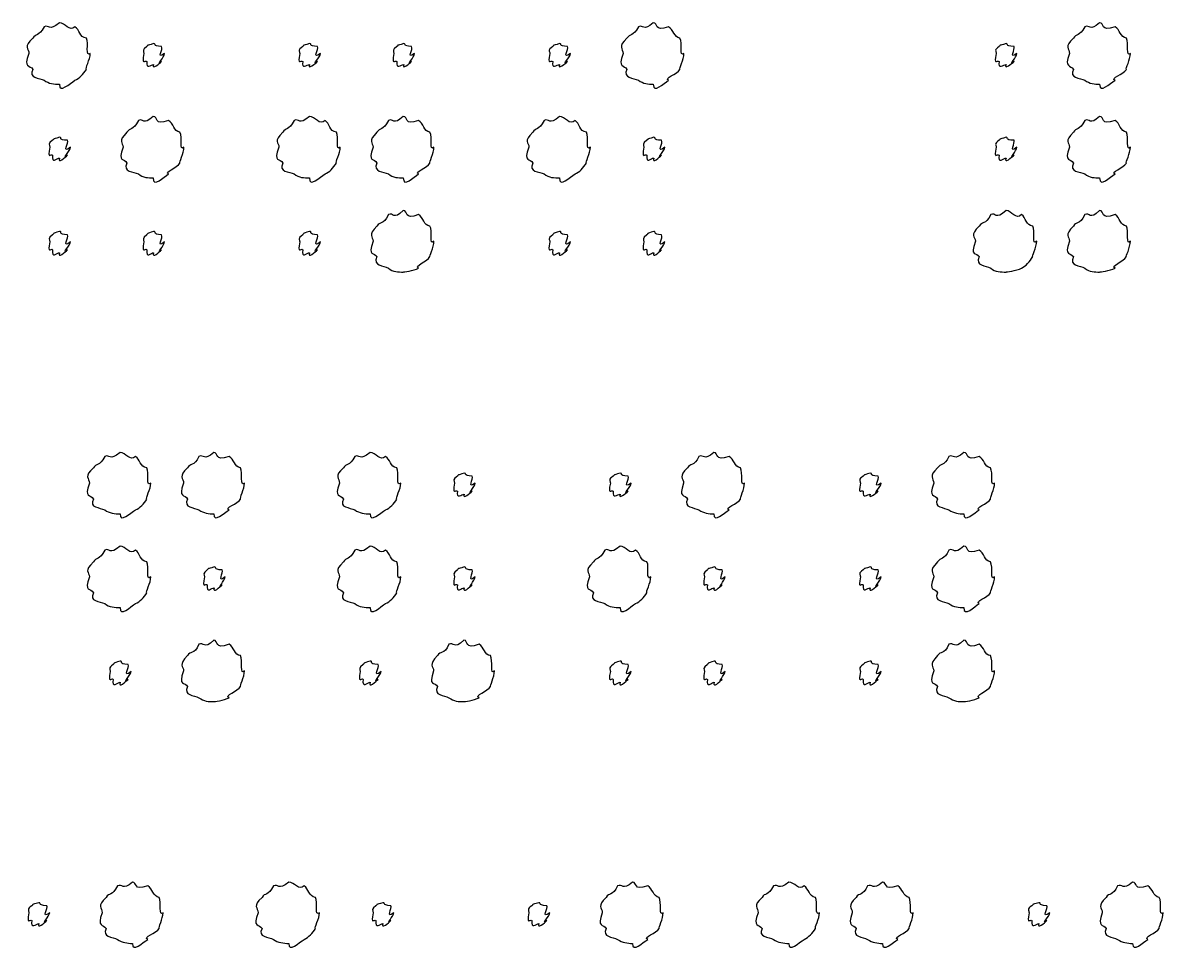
# Model space of a CAD drawing. Header units: millimetres. Extents: x -178 to -32, y 41 to 266.
# Drawn here: x -166.97 to -154.28, y 198.5 to 208.85 of the extents above; entities that cross this region are included whole.
import ezdxf

# ---------------------------------------------------------------- set-up
doc = ezdxf.new("R2010")
doc.units = ezdxf.units.MM
doc.layers.get('0').update_dxf_attribs({"linetype": 'CONTINUOUS'})

msp = doc.modelspace()

# ---------------------------------------------------------------- linework, layer by layer
at = {"color": 0}
for p, q in [((-166.562, 208.849), (-166.562, 208.849)), ((-159.955, 208.849), (-159.955, 208.849)), ((-154.988, 208.849), (-154.988, 208.849)), ((-165.515, 208.617), (-165.515, 208.617)), ((-163.78, 208.617), (-163.78, 208.617)), ((-162.732, 208.617), (-162.732, 208.617)), ((-160.997, 208.617), (-160.997, 208.617)), ((-156.029, 208.617), (-156.029, 208.617)), ((-165.52, 207.807), (-165.52, 207.807)), ((-163.78, 207.807), (-163.78, 207.807)), ((-162.737, 207.807), (-162.737, 207.807)), ((-160.997, 207.807), (-160.997, 207.807)), ((-154.988, 207.807), (-154.988, 207.807)), ((-166.562, 207.575), (-166.562, 207.575)), ((-159.95, 207.575), (-159.95, 207.575)), ((-156.029, 207.575), (-156.029, 207.575)), ((-162.737, 206.76), (-162.737, 206.76)), ((-156.029, 206.76), (-156.029, 206.76)), ((-154.988, 206.76), (-154.988, 206.76)), ((-166.562, 206.528), (-166.562, 206.528)), ((-165.515, 206.528), (-165.515, 206.528)), ((-163.78, 206.528), (-163.78, 206.528)), ((-160.997, 206.528), (-160.997, 206.528)), ((-159.95, 206.528), (-159.95, 206.528)), ((-165.888, 204.068), (-165.888, 204.068)), ((-164.846, 204.068), (-164.846, 204.068)), ((-163.105, 204.068), (-163.105, 204.068)), ((-159.282, 204.068), (-159.282, 204.068)), ((-156.499, 204.068), (-156.499, 204.068)), ((-162.058, 203.837), (-162.058, 203.837)), ((-160.323, 203.837), (-160.323, 203.837)), ((-157.541, 203.837), (-157.541, 203.837)), ((-165.888, 203.026), (-165.888, 203.026)), ((-163.105, 203.026), (-163.105, 203.026)), ((-160.323, 203.026), (-160.323, 203.026)), ((-156.499, 203.026), (-156.499, 203.026)), ((-164.84, 202.795), (-164.84, 202.795)), ((-162.058, 202.795), (-162.058, 202.795)), ((-159.276, 202.795), (-159.276, 202.795)), ((-157.541, 202.795), (-157.541, 202.795)), ((-164.846, 201.979), (-164.846, 201.979)), ((-162.064, 201.979), (-162.064, 201.979)), ((-156.499, 201.979), (-156.499, 201.979)), ((-165.888, 201.748), (-165.888, 201.748)), ((-163.105, 201.748), (-163.105, 201.748)), ((-160.323, 201.748), (-160.323, 201.748)), ((-159.276, 201.748), (-159.276, 201.748)), ((-157.541, 201.748), (-157.541, 201.748)), ((-165.751, 199.289), (-165.751, 199.289)), ((-164.011, 199.289), (-164.011, 199.289)), ((-160.187, 199.289), (-160.187, 199.289)), ((-158.446, 199.289), (-158.446, 199.289)), ((-157.405, 199.289), (-157.405, 199.289)), ((-154.622, 199.289), (-154.622, 199.289)), ((-166.793, 199.058), (-166.793, 199.058)), ((-162.964, 199.058), (-162.964, 199.058)), ((-161.229, 199.058), (-161.229, 199.058)), ((-155.664, 199.058), (-155.664, 199.058))]:
    msp.add_line(p, q, dxfattribs=at)
for points in [[(-166.733, 208.805), (-166.794, 208.689), (-166.829, 208.733), (-166.859, 208.678)], [(-166.562, 208.849), (-166.684, 208.747), (-166.677, 208.834), (-166.733, 208.805)], [(-166.391, 208.805), (-166.449, 208.747), (-166.502, 208.849), (-166.562, 208.849)], [(-166.264, 208.678), (-166.342, 208.689), (-166.338, 208.774), (-166.391, 208.805)], [(-160.121, 208.805), (-160.179, 208.689), (-160.217, 208.733), (-160.248, 208.678)], [(-159.955, 208.849), (-160.068, 208.747), (-160.066, 208.834), (-160.121, 208.805)], [(-159.784, 208.805), (-159.955, 208.747), (-159.896, 208.849), (-159.955, 208.849)], [(-159.658, 208.678), (-159.726, 208.689), (-159.729, 208.774), (-159.784, 208.805)], [(-155.153, 208.805), (-155.211, 208.689), (-155.249, 208.733), (-155.28, 208.678)], [(-154.988, 208.849), (-155.101, 208.747), (-155.098, 208.834), (-155.153, 208.805)], [(-154.817, 208.805), (-154.988, 208.747), (-154.928, 208.849), (-154.988, 208.849)], [(-154.69, 208.678), (-154.759, 208.689), (-154.761, 208.774), (-154.817, 208.805)], [(-166.859, 208.678), (-166.971, 208.578), (-166.903, 208.565), (-166.903, 208.507)], [(-166.22, 208.507), (-166.28, 208.46), (-166.234, 208.623), (-166.264, 208.678)], [(-160.248, 208.678), (-160.355, 208.578), (-160.292, 208.565), (-160.292, 208.507)], [(-159.614, 208.507), (-159.669, 208.46), (-159.627, 208.623), (-159.658, 208.678)], [(-155.28, 208.678), (-155.387, 208.578), (-155.324, 208.565), (-155.324, 208.507)], [(-154.646, 208.507), (-154.701, 208.46), (-154.66, 208.623), (-154.69, 208.678)], [(-166.903, 208.507), (-166.971, 208.339), (-166.888, 208.385), (-166.859, 208.33)], [(-166.264, 208.33), (-166.28, 208.339), (-166.22, 208.443), (-166.22, 208.507)], [(-165.591, 208.584), (-165.648, 208.548), (-165.625, 208.536), (-165.625, 208.507)], [(-165.625, 208.507), (-165.648, 208.365), (-165.614, 208.441), (-165.591, 208.419)], [(-165.515, 208.617), (-165.604, 208.592), (-165.57, 208.606), (-165.591, 208.584)], [(-165.426, 208.584), (-165.538, 208.592), (-165.477, 208.617), (-165.515, 208.617)], [(-165.393, 208.507), (-165.494, 208.431), (-165.404, 208.562), (-165.426, 208.584)], [(-165.426, 208.419), (-165.494, 208.365), (-165.393, 208.47), (-165.393, 208.507)], [(-163.856, 208.584), (-163.917, 208.548), (-163.89, 208.536), (-163.89, 208.507)], [(-163.89, 208.507), (-163.917, 208.365), (-163.879, 208.441), (-163.856, 208.419)], [(-163.78, 208.617), (-163.873, 208.592), (-163.835, 208.606), (-163.856, 208.584)], [(-163.691, 208.584), (-163.807, 208.592), (-163.742, 208.617), (-163.78, 208.617)], [(-163.658, 208.507), (-163.763, 208.431), (-163.669, 208.562), (-163.691, 208.584)], [(-163.691, 208.419), (-163.763, 208.365), (-163.658, 208.47), (-163.658, 208.507)], [(-162.809, 208.584), (-162.866, 208.548), (-162.842, 208.536), (-162.842, 208.507)], [(-162.842, 208.507), (-162.866, 208.365), (-162.831, 208.441), (-162.809, 208.419)], [(-162.732, 208.617), (-162.822, 208.592), (-162.787, 208.606), (-162.809, 208.584)], [(-162.644, 208.584), (-162.755, 208.592), (-162.695, 208.617), (-162.732, 208.617)], [(-162.611, 208.507), (-162.711, 208.431), (-162.622, 208.562), (-162.644, 208.584)], [(-162.644, 208.419), (-162.711, 208.365), (-162.611, 208.47), (-162.611, 208.507)], [(-161.074, 208.584), (-161.135, 208.548), (-161.107, 208.536), (-161.107, 208.507)], [(-161.107, 208.507), (-161.135, 208.365), (-161.096, 208.441), (-161.074, 208.419)], [(-160.997, 208.617), (-161.091, 208.592), (-161.052, 208.606), (-161.074, 208.584)], [(-160.909, 208.584), (-161.025, 208.592), (-160.96, 208.617), (-160.997, 208.617)], [(-160.876, 208.507), (-160.981, 208.431), (-160.887, 208.562), (-160.909, 208.584)], [(-160.909, 208.419), (-160.981, 208.365), (-160.876, 208.47), (-160.876, 208.507)], [(-160.292, 208.507), (-160.355, 208.339), (-160.276, 208.385), (-160.248, 208.33)], [(-159.658, 208.33), (-159.669, 208.339), (-159.614, 208.443), (-159.614, 208.507)], [(-156.107, 208.584), (-156.167, 208.548), (-156.139, 208.536), (-156.139, 208.507)], [(-156.139, 208.507), (-156.167, 208.365), (-156.129, 208.441), (-156.107, 208.419)], [(-156.029, 208.617), (-156.123, 208.592), (-156.084, 208.606), (-156.107, 208.584)], [(-155.941, 208.584), (-156.057, 208.592), (-155.992, 208.617), (-156.029, 208.617)], [(-155.908, 208.507), (-156.013, 208.431), (-155.919, 208.562), (-155.941, 208.584)], [(-155.941, 208.419), (-156.013, 208.365), (-155.908, 208.47), (-155.908, 208.507)], [(-155.324, 208.507), (-155.387, 208.339), (-155.309, 208.385), (-155.28, 208.33)], [(-154.69, 208.33), (-154.701, 208.339), (-154.646, 208.443), (-154.646, 208.507)], [(-165.591, 208.419), (-165.604, 208.321), (-165.543, 208.385), (-165.515, 208.385)], [(-165.515, 208.385), (-165.538, 208.321), (-165.448, 208.396), (-165.426, 208.419)], [(-163.856, 208.419), (-163.873, 208.321), (-163.808, 208.385), (-163.78, 208.385)], [(-163.78, 208.385), (-163.807, 208.321), (-163.713, 208.396), (-163.691, 208.419)], [(-162.809, 208.419), (-162.822, 208.321), (-162.761, 208.385), (-162.732, 208.385)], [(-162.732, 208.385), (-162.755, 208.321), (-162.666, 208.396), (-162.644, 208.419)], [(-161.074, 208.419), (-161.091, 208.321), (-161.026, 208.385), (-160.997, 208.385)], [(-160.997, 208.385), (-161.025, 208.321), (-160.931, 208.396), (-160.909, 208.419)], [(-156.107, 208.419), (-156.123, 208.321), (-156.058, 208.385), (-156.029, 208.385)], [(-156.029, 208.385), (-156.057, 208.321), (-155.963, 208.396), (-155.941, 208.419)], [(-166.859, 208.33), (-166.912, 208.233), (-166.788, 208.238), (-166.733, 208.209)], [(-166.391, 208.209), (-166.342, 208.233), (-166.297, 208.278), (-166.264, 208.33)], [(-160.248, 208.33), (-160.297, 208.233), (-160.176, 208.238), (-160.121, 208.209)], [(-159.784, 208.209), (-159.845, 208.233), (-159.687, 208.278), (-159.658, 208.33)], [(-155.28, 208.33), (-155.329, 208.233), (-155.208, 208.238), (-155.153, 208.209)], [(-154.817, 208.209), (-154.877, 208.233), (-154.719, 208.278), (-154.69, 208.33)], [(-166.733, 208.209), (-166.684, 208.173), (-166.619, 208.165), (-166.562, 208.165)], [(-166.562, 208.165), (-166.567, 208.056), (-166.446, 208.179), (-166.391, 208.209)], [(-160.121, 208.209), (-160.068, 208.173), (-160.01, 208.165), (-159.955, 208.165)], [(-159.955, 208.165), (-159.955, 208.056), (-159.84, 208.179), (-159.784, 208.209)], [(-155.153, 208.209), (-155.101, 208.173), (-155.043, 208.165), (-154.988, 208.165)], [(-154.988, 208.165), (-154.988, 208.056), (-154.872, 208.179), (-154.817, 208.209)], [(-165.685, 207.763), (-165.743, 207.641), (-165.782, 207.688), (-165.812, 207.631)], [(-165.52, 207.807), (-165.633, 207.699), (-165.63, 207.792), (-165.685, 207.763)], [(-165.349, 207.763), (-165.52, 207.699), (-165.461, 207.807), (-165.52, 207.807)], [(-165.222, 207.631), (-165.291, 207.641), (-165.294, 207.732), (-165.349, 207.763)], [(-163.95, 207.763), (-164.012, 207.641), (-164.047, 207.688), (-164.077, 207.631)], [(-163.78, 207.807), (-163.902, 207.699), (-163.895, 207.792), (-163.95, 207.763)], [(-163.608, 207.763), (-163.666, 207.699), (-163.72, 207.807), (-163.78, 207.807)], [(-163.482, 207.631), (-163.56, 207.641), (-163.556, 207.732), (-163.608, 207.763)], [(-162.903, 207.763), (-162.961, 207.641), (-163, 207.688), (-163.03, 207.631)], [(-162.737, 207.807), (-162.851, 207.699), (-162.848, 207.792), (-162.903, 207.763)], [(-162.567, 207.763), (-162.737, 207.699), (-162.678, 207.807), (-162.737, 207.807)], [(-162.44, 207.631), (-162.509, 207.641), (-162.512, 207.732), (-162.567, 207.763)], [(-161.168, 207.763), (-161.23, 207.641), (-161.265, 207.688), (-161.295, 207.631)], [(-160.997, 207.807), (-161.12, 207.699), (-161.113, 207.792), (-161.168, 207.763)], [(-160.826, 207.763), (-160.884, 207.699), (-160.938, 207.807), (-160.997, 207.807)], [(-160.699, 207.631), (-160.778, 207.641), (-160.774, 207.732), (-160.826, 207.763)], [(-155.153, 207.763), (-155.211, 207.641), (-155.249, 207.688), (-155.28, 207.631)], [(-154.988, 207.807), (-155.101, 207.699), (-155.098, 207.792), (-155.153, 207.763)], [(-154.817, 207.763), (-154.988, 207.699), (-154.928, 207.807), (-154.988, 207.807)], [(-154.69, 207.631), (-154.759, 207.641), (-154.761, 207.732), (-154.817, 207.763)], [(-165.812, 207.631), (-165.92, 207.527), (-165.856, 207.52), (-165.856, 207.465)], [(-165.178, 207.465), (-165.233, 207.41), (-165.192, 207.575), (-165.222, 207.631)], [(-164.077, 207.631), (-164.189, 207.527), (-164.121, 207.52), (-164.121, 207.465)], [(-163.438, 207.465), (-163.498, 207.41), (-163.451, 207.575), (-163.482, 207.631)], [(-163.03, 207.631), (-163.137, 207.527), (-163.074, 207.52), (-163.074, 207.465)], [(-162.396, 207.465), (-162.451, 207.41), (-162.41, 207.575), (-162.44, 207.631)], [(-161.295, 207.631), (-161.406, 207.527), (-161.339, 207.52), (-161.339, 207.465)], [(-160.655, 207.465), (-160.716, 207.41), (-160.669, 207.575), (-160.699, 207.631)], [(-155.28, 207.631), (-155.387, 207.527), (-155.324, 207.52), (-155.324, 207.465)], [(-154.646, 207.465), (-154.701, 207.41), (-154.66, 207.575), (-154.69, 207.631)], [(-166.639, 207.542), (-166.699, 207.501), (-166.672, 207.494), (-166.672, 207.465)], [(-166.562, 207.575), (-166.655, 207.545), (-166.617, 207.564), (-166.639, 207.542)], [(-166.473, 207.542), (-166.589, 207.545), (-166.525, 207.575), (-166.562, 207.575)], [(-166.441, 207.465), (-166.545, 207.384), (-166.451, 207.52), (-166.473, 207.542)], [(-160.027, 207.542), (-160.084, 207.501), (-160.06, 207.494), (-160.06, 207.465)], [(-159.95, 207.575), (-160.039, 207.545), (-160.005, 207.564), (-160.027, 207.542)], [(-159.862, 207.542), (-159.973, 207.545), (-159.913, 207.575), (-159.95, 207.575)], [(-159.828, 207.465), (-159.929, 207.384), (-159.84, 207.52), (-159.862, 207.542)], [(-156.107, 207.542), (-156.167, 207.501), (-156.139, 207.494), (-156.139, 207.465)], [(-156.029, 207.575), (-156.123, 207.545), (-156.084, 207.564), (-156.107, 207.542)], [(-155.941, 207.542), (-156.057, 207.545), (-155.992, 207.575), (-156.029, 207.575)], [(-155.908, 207.465), (-156.013, 207.384), (-155.919, 207.52), (-155.941, 207.542)], [(-166.672, 207.465), (-166.699, 207.318), (-166.661, 207.399), (-166.639, 207.377)], [(-166.639, 207.377), (-166.655, 207.274), (-166.59, 207.344), (-166.562, 207.344)], [(-166.562, 207.344), (-166.589, 207.274), (-166.496, 207.355), (-166.473, 207.377)], [(-166.473, 207.377), (-166.545, 207.318), (-166.441, 207.428), (-166.441, 207.465)], [(-165.856, 207.465), (-165.92, 207.292), (-165.841, 207.344), (-165.812, 207.289)], [(-165.222, 207.289), (-165.233, 207.292), (-165.178, 207.402), (-165.178, 207.465)], [(-164.121, 207.465), (-164.189, 207.292), (-164.106, 207.344), (-164.077, 207.289)], [(-163.482, 207.289), (-163.498, 207.292), (-163.438, 207.402), (-163.438, 207.465)], [(-163.074, 207.465), (-163.137, 207.292), (-163.059, 207.344), (-163.03, 207.289)], [(-162.44, 207.289), (-162.451, 207.292), (-162.396, 207.402), (-162.396, 207.465)], [(-161.339, 207.465), (-161.406, 207.292), (-161.324, 207.344), (-161.295, 207.289)], [(-160.699, 207.289), (-160.716, 207.292), (-160.655, 207.402), (-160.655, 207.465)], [(-160.06, 207.465), (-160.084, 207.318), (-160.049, 207.399), (-160.027, 207.377)], [(-160.027, 207.377), (-160.039, 207.274), (-159.979, 207.344), (-159.95, 207.344)], [(-159.95, 207.344), (-159.973, 207.274), (-159.884, 207.355), (-159.862, 207.377)], [(-159.862, 207.377), (-159.929, 207.318), (-159.828, 207.428), (-159.828, 207.465)], [(-156.139, 207.465), (-156.167, 207.318), (-156.129, 207.399), (-156.107, 207.377)], [(-156.107, 207.377), (-156.123, 207.274), (-156.058, 207.344), (-156.029, 207.344)], [(-156.029, 207.344), (-156.057, 207.274), (-155.963, 207.355), (-155.941, 207.377)], [(-155.941, 207.377), (-156.013, 207.318), (-155.908, 207.428), (-155.908, 207.465)], [(-155.324, 207.465), (-155.387, 207.292), (-155.309, 207.344), (-155.28, 207.289)], [(-154.69, 207.289), (-154.701, 207.292), (-154.646, 207.402), (-154.646, 207.465)], [(-165.812, 207.289), (-165.862, 207.185), (-165.74, 207.196), (-165.685, 207.167)], [(-165.349, 207.167), (-165.41, 207.185), (-165.251, 207.236), (-165.222, 207.289)], [(-164.077, 207.289), (-164.13, 207.185), (-164.005, 207.196), (-163.95, 207.167)], [(-163.608, 207.167), (-163.56, 207.185), (-163.515, 207.236), (-163.482, 207.289)], [(-163.03, 207.289), (-163.079, 207.185), (-162.958, 207.196), (-162.903, 207.167)], [(-162.567, 207.167), (-162.627, 207.185), (-162.469, 207.236), (-162.44, 207.289)], [(-161.295, 207.289), (-161.347, 207.185), (-161.223, 207.196), (-161.168, 207.167)], [(-160.826, 207.167), (-160.778, 207.185), (-160.733, 207.236), (-160.699, 207.289)], [(-155.28, 207.289), (-155.329, 207.185), (-155.208, 207.196), (-155.153, 207.167)], [(-154.817, 207.167), (-154.877, 207.185), (-154.719, 207.236), (-154.69, 207.289)], [(-165.685, 207.167), (-165.633, 207.126), (-165.575, 207.123), (-165.52, 207.123)], [(-165.52, 207.123), (-165.52, 207.009), (-165.404, 207.137), (-165.349, 207.167)], [(-163.95, 207.167), (-163.902, 207.126), (-163.837, 207.123), (-163.78, 207.123)], [(-163.78, 207.123), (-163.785, 207.009), (-163.663, 207.137), (-163.608, 207.167)], [(-162.903, 207.167), (-162.851, 207.126), (-162.793, 207.123), (-162.737, 207.123)], [(-162.737, 207.123), (-162.737, 207.009), (-162.622, 207.137), (-162.567, 207.167)], [(-161.168, 207.167), (-161.12, 207.126), (-161.055, 207.123), (-160.997, 207.123)], [(-160.997, 207.123), (-161.002, 207.009), (-160.881, 207.137), (-160.826, 207.167)], [(-155.153, 207.167), (-155.101, 207.126), (-155.043, 207.123), (-154.988, 207.123)], [(-154.988, 207.123), (-154.988, 207.009), (-154.872, 207.137), (-154.817, 207.167)], [(-162.737, 206.76), (-162.851, 206.649), (-162.848, 206.744), (-162.903, 206.715)], [(-162.567, 206.715), (-162.737, 206.649), (-162.678, 206.76), (-162.737, 206.76)], [(-156.029, 206.76), (-156.152, 206.649), (-156.145, 206.744), (-156.2, 206.715)], [(-155.858, 206.715), (-155.916, 206.649), (-155.97, 206.76), (-156.029, 206.76)], [(-154.988, 206.76), (-155.101, 206.649), (-155.098, 206.744), (-155.153, 206.715)], [(-154.817, 206.715), (-154.988, 206.649), (-154.928, 206.76), (-154.988, 206.76)], [(-162.903, 206.715), (-162.961, 206.59), (-163, 206.644), (-163.03, 206.588)], [(-162.44, 206.588), (-162.509, 206.59), (-162.512, 206.685), (-162.567, 206.715)], [(-156.2, 206.715), (-156.262, 206.59), (-156.297, 206.644), (-156.327, 206.588)], [(-155.732, 206.588), (-155.81, 206.59), (-155.806, 206.685), (-155.858, 206.715)], [(-155.153, 206.715), (-155.211, 206.59), (-155.249, 206.644), (-155.28, 206.588)], [(-154.69, 206.588), (-154.759, 206.59), (-154.761, 206.685), (-154.817, 206.715)], [(-166.639, 206.489), (-166.699, 206.447), (-166.672, 206.441), (-166.672, 206.412)], [(-166.562, 206.528), (-166.655, 206.495), (-166.617, 206.514), (-166.639, 206.489)], [(-166.473, 206.489), (-166.589, 206.495), (-166.525, 206.528), (-166.562, 206.528)], [(-166.441, 206.412), (-166.545, 206.329), (-166.451, 206.467), (-166.473, 206.489)], [(-165.591, 206.489), (-165.648, 206.447), (-165.625, 206.441), (-165.625, 206.412)], [(-165.515, 206.528), (-165.604, 206.495), (-165.57, 206.514), (-165.591, 206.489)], [(-165.426, 206.489), (-165.538, 206.495), (-165.477, 206.528), (-165.515, 206.528)], [(-165.393, 206.412), (-165.494, 206.329), (-165.404, 206.467), (-165.426, 206.489)], [(-163.856, 206.489), (-163.917, 206.447), (-163.89, 206.441), (-163.89, 206.412)], [(-163.78, 206.528), (-163.873, 206.495), (-163.835, 206.514), (-163.856, 206.489)], [(-163.691, 206.489), (-163.807, 206.495), (-163.742, 206.528), (-163.78, 206.528)], [(-163.658, 206.412), (-163.763, 206.329), (-163.669, 206.467), (-163.691, 206.489)], [(-163.03, 206.588), (-163.137, 206.48), (-163.074, 206.476), (-163.074, 206.418)], [(-162.396, 206.418), (-162.451, 206.363), (-162.41, 206.533), (-162.44, 206.588)], [(-161.074, 206.489), (-161.135, 206.447), (-161.107, 206.441), (-161.107, 206.412)], [(-160.997, 206.528), (-161.091, 206.495), (-161.052, 206.514), (-161.074, 206.489)], [(-160.909, 206.489), (-161.025, 206.495), (-160.96, 206.528), (-160.997, 206.528)], [(-160.876, 206.412), (-160.981, 206.329), (-160.887, 206.467), (-160.909, 206.489)], [(-160.027, 206.489), (-160.084, 206.447), (-160.06, 206.441), (-160.06, 206.412)], [(-159.95, 206.528), (-160.039, 206.495), (-160.005, 206.514), (-160.027, 206.489)], [(-159.862, 206.489), (-159.973, 206.495), (-159.913, 206.528), (-159.95, 206.528)], [(-159.828, 206.412), (-159.929, 206.329), (-159.84, 206.467), (-159.862, 206.489)], [(-156.327, 206.588), (-156.439, 206.48), (-156.371, 206.476), (-156.371, 206.418)], [(-155.688, 206.418), (-155.748, 206.363), (-155.701, 206.533), (-155.732, 206.588)], [(-155.28, 206.588), (-155.387, 206.48), (-155.324, 206.476), (-155.324, 206.418)], [(-154.646, 206.418), (-154.701, 206.363), (-154.66, 206.533), (-154.69, 206.588)], [(-166.672, 206.412), (-166.699, 206.266), (-166.661, 206.349), (-166.639, 206.324)], [(-166.473, 206.324), (-166.545, 206.266), (-166.441, 206.379), (-166.441, 206.412)], [(-165.625, 206.412), (-165.648, 206.266), (-165.614, 206.349), (-165.591, 206.324)], [(-165.426, 206.324), (-165.494, 206.266), (-165.393, 206.379), (-165.393, 206.412)], [(-163.89, 206.412), (-163.917, 206.266), (-163.879, 206.349), (-163.856, 206.324)], [(-163.691, 206.324), (-163.763, 206.266), (-163.658, 206.379), (-163.658, 206.412)], [(-163.074, 206.418), (-163.137, 206.241), (-163.059, 206.298), (-163.03, 206.247)], [(-162.44, 206.247), (-162.451, 206.241), (-162.396, 206.354), (-162.396, 206.418)], [(-161.107, 206.412), (-161.135, 206.266), (-161.096, 206.349), (-161.074, 206.324)], [(-160.909, 206.324), (-160.981, 206.266), (-160.876, 206.379), (-160.876, 206.412)], [(-160.06, 206.412), (-160.084, 206.266), (-160.049, 206.349), (-160.027, 206.324)], [(-159.862, 206.324), (-159.929, 206.266), (-159.828, 206.379), (-159.828, 206.412)], [(-156.371, 206.418), (-156.439, 206.241), (-156.356, 206.298), (-156.327, 206.247)], [(-155.732, 206.247), (-155.748, 206.241), (-155.688, 206.354), (-155.688, 206.418)], [(-155.324, 206.418), (-155.387, 206.241), (-155.309, 206.298), (-155.28, 206.247)], [(-154.69, 206.247), (-154.701, 206.241), (-154.646, 206.354), (-154.646, 206.418)], [(-166.639, 206.324), (-166.655, 206.219), (-166.59, 206.291), (-166.562, 206.291)], [(-166.562, 206.291), (-166.589, 206.219), (-166.496, 206.302), (-166.473, 206.324)], [(-165.591, 206.324), (-165.604, 206.219), (-165.543, 206.291), (-165.515, 206.291)], [(-165.515, 206.291), (-165.538, 206.219), (-165.448, 206.302), (-165.426, 206.324)], [(-163.856, 206.324), (-163.873, 206.219), (-163.808, 206.291), (-163.78, 206.291)], [(-163.78, 206.291), (-163.807, 206.219), (-163.713, 206.302), (-163.691, 206.324)], [(-163.03, 206.247), (-163.079, 206.138), (-162.958, 206.153), (-162.903, 206.12)], [(-162.567, 206.12), (-162.627, 206.138), (-162.469, 206.194), (-162.44, 206.247)], [(-161.074, 206.324), (-161.091, 206.219), (-161.026, 206.291), (-160.997, 206.291)], [(-160.997, 206.291), (-161.025, 206.219), (-160.931, 206.302), (-160.909, 206.324)], [(-160.027, 206.324), (-160.039, 206.219), (-159.979, 206.291), (-159.95, 206.291)], [(-159.95, 206.291), (-159.973, 206.219), (-159.884, 206.302), (-159.862, 206.324)], [(-156.327, 206.247), (-156.379, 206.138), (-156.255, 206.153), (-156.2, 206.12)], [(-155.858, 206.12), (-155.81, 206.138), (-155.765, 206.194), (-155.732, 206.247)], [(-155.28, 206.247), (-155.329, 206.138), (-155.208, 206.153), (-155.153, 206.12)], [(-154.817, 206.12), (-154.877, 206.138), (-154.719, 206.194), (-154.69, 206.247)], [(-162.903, 206.12), (-162.851, 206.076), (-162.793, 206.076), (-162.737, 206.076)], [(-162.737, 206.076), (-162.737, 206.076), (-162.622, 206.09), (-162.567, 206.12)], [(-156.2, 206.12), (-156.152, 206.076), (-156.087, 206.076), (-156.029, 206.076)], [(-156.029, 206.076), (-156.035, 206.076), (-155.914, 206.09), (-155.858, 206.12)], [(-155.153, 206.12), (-155.101, 206.076), (-155.043, 206.076), (-154.988, 206.076)], [(-154.988, 206.076), (-154.988, 206.076), (-154.872, 206.09), (-154.817, 206.12)], [(-165.888, 204.068), (-166.011, 203.966), (-166.003, 204.053), (-166.059, 204.024)], [(-165.717, 204.024), (-165.775, 203.966), (-165.828, 204.068), (-165.888, 204.068)], [(-164.846, 204.068), (-164.959, 203.966), (-164.956, 204.053), (-165.011, 204.024)], [(-164.675, 204.024), (-164.846, 203.966), (-164.787, 204.068), (-164.846, 204.068)], [(-163.105, 204.068), (-163.228, 203.966), (-163.221, 204.053), (-163.276, 204.024)], [(-162.935, 204.024), (-162.993, 203.966), (-163.046, 204.068), (-163.105, 204.068)], [(-159.282, 204.068), (-159.395, 203.966), (-159.392, 204.053), (-159.447, 204.024)], [(-159.111, 204.024), (-159.282, 203.966), (-159.222, 204.068), (-159.282, 204.068)], [(-156.499, 204.068), (-156.612, 203.966), (-156.609, 204.053), (-156.665, 204.024)], [(-156.328, 204.024), (-156.499, 203.966), (-156.44, 204.068), (-156.499, 204.068)], [(-166.059, 204.024), (-166.121, 203.908), (-166.155, 203.952), (-166.185, 203.897)], [(-165.59, 203.897), (-165.669, 203.908), (-165.664, 203.994), (-165.717, 204.024)], [(-165.011, 204.024), (-165.069, 203.908), (-165.108, 203.952), (-165.138, 203.897)], [(-164.548, 203.897), (-164.617, 203.908), (-164.62, 203.994), (-164.675, 204.024)], [(-163.276, 204.024), (-163.339, 203.908), (-163.373, 203.952), (-163.403, 203.897)], [(-162.808, 203.897), (-162.886, 203.908), (-162.882, 203.994), (-162.935, 204.024)], [(-159.447, 204.024), (-159.505, 203.908), (-159.543, 203.952), (-159.574, 203.897)], [(-158.984, 203.897), (-159.053, 203.908), (-159.056, 203.994), (-159.111, 204.024)], [(-156.665, 204.024), (-156.723, 203.908), (-156.761, 203.952), (-156.791, 203.897)], [(-156.202, 203.897), (-156.27, 203.908), (-156.273, 203.994), (-156.328, 204.024)], [(-166.185, 203.897), (-166.297, 203.798), (-166.23, 203.784), (-166.23, 203.726)], [(-165.546, 203.726), (-165.607, 203.679), (-165.56, 203.842), (-165.59, 203.897)], [(-165.138, 203.897), (-165.246, 203.798), (-165.182, 203.784), (-165.182, 203.726)], [(-164.504, 203.726), (-164.56, 203.679), (-164.518, 203.842), (-164.548, 203.897)], [(-163.403, 203.897), (-163.515, 203.798), (-163.447, 203.784), (-163.447, 203.726)], [(-162.764, 203.726), (-162.825, 203.679), (-162.778, 203.842), (-162.808, 203.897)], [(-162.135, 203.804), (-162.192, 203.768), (-162.168, 203.755), (-162.168, 203.726)], [(-162.058, 203.837), (-162.148, 203.812), (-162.113, 203.825), (-162.135, 203.804)], [(-161.97, 203.804), (-162.082, 203.812), (-162.021, 203.837), (-162.058, 203.837)], [(-161.937, 203.726), (-162.038, 203.65), (-161.948, 203.781), (-161.97, 203.804)], [(-160.4, 203.804), (-160.461, 203.768), (-160.433, 203.755), (-160.433, 203.726)], [(-160.323, 203.837), (-160.417, 203.812), (-160.378, 203.825), (-160.4, 203.804)], [(-160.235, 203.804), (-160.351, 203.812), (-160.286, 203.837), (-160.323, 203.837)], [(-160.202, 203.726), (-160.307, 203.65), (-160.213, 203.781), (-160.235, 203.804)], [(-159.574, 203.897), (-159.681, 203.798), (-159.618, 203.784), (-159.618, 203.726)], [(-158.94, 203.726), (-158.995, 203.679), (-158.954, 203.842), (-158.984, 203.897)], [(-157.618, 203.804), (-157.679, 203.768), (-157.651, 203.755), (-157.651, 203.726)], [(-157.541, 203.837), (-157.635, 203.812), (-157.596, 203.825), (-157.618, 203.804)], [(-157.453, 203.804), (-157.569, 203.812), (-157.504, 203.837), (-157.541, 203.837)], [(-157.42, 203.726), (-157.524, 203.65), (-157.431, 203.781), (-157.453, 203.804)], [(-156.791, 203.897), (-156.899, 203.798), (-156.835, 203.784), (-156.835, 203.726)], [(-156.157, 203.726), (-156.212, 203.679), (-156.171, 203.842), (-156.202, 203.897)], [(-166.23, 203.726), (-166.297, 203.558), (-166.214, 203.605), (-166.185, 203.55)], [(-165.59, 203.55), (-165.607, 203.558), (-165.546, 203.663), (-165.546, 203.726)], [(-165.182, 203.726), (-165.246, 203.558), (-165.167, 203.605), (-165.138, 203.55)], [(-164.548, 203.55), (-164.56, 203.558), (-164.504, 203.663), (-164.504, 203.726)], [(-163.447, 203.726), (-163.515, 203.558), (-163.432, 203.605), (-163.403, 203.55)], [(-162.808, 203.55), (-162.825, 203.558), (-162.764, 203.663), (-162.764, 203.726)], [(-162.168, 203.726), (-162.192, 203.585), (-162.157, 203.66), (-162.135, 203.638)], [(-161.97, 203.638), (-162.038, 203.585), (-161.937, 203.689), (-161.937, 203.726)], [(-160.433, 203.726), (-160.461, 203.585), (-160.423, 203.66), (-160.4, 203.638)], [(-160.235, 203.638), (-160.307, 203.585), (-160.202, 203.689), (-160.202, 203.726)], [(-159.618, 203.726), (-159.681, 203.558), (-159.603, 203.605), (-159.574, 203.55)], [(-158.984, 203.55), (-158.995, 203.558), (-158.94, 203.663), (-158.94, 203.726)], [(-157.651, 203.726), (-157.679, 203.585), (-157.64, 203.66), (-157.618, 203.638)], [(-157.453, 203.638), (-157.524, 203.585), (-157.42, 203.689), (-157.42, 203.726)], [(-156.835, 203.726), (-156.899, 203.558), (-156.82, 203.605), (-156.791, 203.55)], [(-156.202, 203.55), (-156.212, 203.558), (-156.157, 203.663), (-156.157, 203.726)], [(-166.185, 203.55), (-166.238, 203.452), (-166.114, 203.458), (-166.059, 203.429)], [(-165.717, 203.429), (-165.669, 203.452), (-165.623, 203.498), (-165.59, 203.55)], [(-165.138, 203.55), (-165.188, 203.452), (-165.066, 203.458), (-165.011, 203.429)], [(-164.675, 203.429), (-164.736, 203.452), (-164.577, 203.498), (-164.548, 203.55)], [(-163.403, 203.55), (-163.456, 203.452), (-163.332, 203.458), (-163.276, 203.429)], [(-162.935, 203.429), (-162.886, 203.452), (-162.841, 203.498), (-162.808, 203.55)], [(-162.135, 203.638), (-162.148, 203.54), (-162.087, 203.605), (-162.058, 203.605)], [(-162.058, 203.605), (-162.082, 203.54), (-161.992, 203.616), (-161.97, 203.638)], [(-160.4, 203.638), (-160.417, 203.54), (-160.352, 203.605), (-160.323, 203.605)], [(-160.323, 203.605), (-160.351, 203.54), (-160.257, 203.616), (-160.235, 203.638)], [(-159.574, 203.55), (-159.623, 203.452), (-159.502, 203.458), (-159.447, 203.429)], [(-159.111, 203.429), (-159.171, 203.452), (-159.013, 203.498), (-158.984, 203.55)], [(-157.618, 203.638), (-157.635, 203.54), (-157.57, 203.605), (-157.541, 203.605)], [(-157.541, 203.605), (-157.569, 203.54), (-157.475, 203.616), (-157.453, 203.638)], [(-156.791, 203.55), (-156.841, 203.452), (-156.72, 203.458), (-156.665, 203.429)], [(-156.328, 203.429), (-156.389, 203.452), (-156.23, 203.498), (-156.202, 203.55)], [(-166.059, 203.429), (-166.011, 203.393), (-165.946, 203.385), (-165.888, 203.385)], [(-165.888, 203.385), (-165.893, 203.276), (-165.772, 203.399), (-165.717, 203.429)], [(-165.011, 203.429), (-164.959, 203.393), (-164.901, 203.385), (-164.846, 203.385)], [(-164.846, 203.385), (-164.846, 203.276), (-164.73, 203.399), (-164.675, 203.429)], [(-163.276, 203.429), (-163.228, 203.393), (-163.163, 203.385), (-163.105, 203.385)], [(-163.105, 203.385), (-163.111, 203.276), (-162.99, 203.399), (-162.935, 203.429)], [(-159.447, 203.429), (-159.395, 203.393), (-159.337, 203.385), (-159.282, 203.385)], [(-159.282, 203.385), (-159.282, 203.276), (-159.166, 203.399), (-159.111, 203.429)], [(-156.665, 203.429), (-156.612, 203.393), (-156.554, 203.385), (-156.499, 203.385)], [(-156.499, 203.385), (-156.499, 203.276), (-156.384, 203.399), (-156.328, 203.429)], [(-166.059, 202.982), (-166.121, 202.861), (-166.155, 202.908), (-166.185, 202.85)], [(-165.888, 203.026), (-166.011, 202.919), (-166.003, 203.011), (-166.059, 202.982)], [(-165.717, 202.982), (-165.775, 202.919), (-165.828, 203.026), (-165.888, 203.026)], [(-165.59, 202.85), (-165.669, 202.861), (-165.664, 202.952), (-165.717, 202.982)], [(-163.276, 202.982), (-163.339, 202.861), (-163.373, 202.908), (-163.403, 202.85)], [(-163.105, 203.026), (-163.228, 202.919), (-163.221, 203.011), (-163.276, 202.982)], [(-162.935, 202.982), (-162.993, 202.919), (-163.046, 203.026), (-163.105, 203.026)], [(-162.808, 202.85), (-162.886, 202.861), (-162.882, 202.952), (-162.935, 202.982)], [(-160.494, 202.982), (-160.556, 202.861), (-160.591, 202.908), (-160.621, 202.85)], [(-160.323, 203.026), (-160.446, 202.919), (-160.439, 203.011), (-160.494, 202.982)], [(-160.152, 202.982), (-160.21, 202.919), (-160.264, 203.026), (-160.323, 203.026)], [(-160.026, 202.85), (-160.104, 202.861), (-160.1, 202.952), (-160.152, 202.982)], [(-156.665, 202.982), (-156.723, 202.861), (-156.761, 202.908), (-156.791, 202.85)], [(-156.499, 203.026), (-156.612, 202.919), (-156.609, 203.011), (-156.665, 202.982)], [(-156.328, 202.982), (-156.499, 202.919), (-156.44, 203.026), (-156.499, 203.026)], [(-156.202, 202.85), (-156.27, 202.861), (-156.273, 202.952), (-156.328, 202.982)], [(-166.185, 202.85), (-166.297, 202.747), (-166.23, 202.74), (-166.23, 202.685)], [(-165.546, 202.685), (-165.607, 202.63), (-165.56, 202.795), (-165.59, 202.85)], [(-164.84, 202.795), (-164.93, 202.765), (-164.896, 202.784), (-164.918, 202.762)], [(-164.752, 202.762), (-164.864, 202.765), (-164.803, 202.795), (-164.84, 202.795)], [(-163.403, 202.85), (-163.515, 202.747), (-163.447, 202.74), (-163.447, 202.685)], [(-162.764, 202.685), (-162.825, 202.63), (-162.778, 202.795), (-162.808, 202.85)], [(-162.058, 202.795), (-162.148, 202.765), (-162.113, 202.784), (-162.135, 202.762)], [(-161.97, 202.762), (-162.082, 202.765), (-162.021, 202.795), (-162.058, 202.795)], [(-160.621, 202.85), (-160.733, 202.747), (-160.665, 202.74), (-160.665, 202.685)], [(-159.982, 202.685), (-160.042, 202.63), (-159.995, 202.795), (-160.026, 202.85)], [(-159.276, 202.795), (-159.366, 202.765), (-159.331, 202.784), (-159.353, 202.762)], [(-159.188, 202.762), (-159.299, 202.765), (-159.239, 202.795), (-159.276, 202.795)], [(-157.541, 202.795), (-157.635, 202.765), (-157.596, 202.784), (-157.618, 202.762)], [(-157.453, 202.762), (-157.569, 202.765), (-157.504, 202.795), (-157.541, 202.795)], [(-156.791, 202.85), (-156.899, 202.747), (-156.835, 202.74), (-156.835, 202.685)], [(-156.157, 202.685), (-156.212, 202.63), (-156.171, 202.795), (-156.202, 202.85)], [(-166.23, 202.685), (-166.297, 202.511), (-166.214, 202.563), (-166.185, 202.508)], [(-165.59, 202.508), (-165.607, 202.511), (-165.546, 202.621), (-165.546, 202.685)], [(-164.918, 202.762), (-164.974, 202.721), (-164.951, 202.714), (-164.951, 202.685)], [(-164.951, 202.685), (-164.974, 202.537), (-164.94, 202.619), (-164.918, 202.596)], [(-164.719, 202.685), (-164.82, 202.603), (-164.73, 202.74), (-164.752, 202.762)], [(-164.752, 202.596), (-164.82, 202.537), (-164.719, 202.648), (-164.719, 202.685)], [(-163.447, 202.685), (-163.515, 202.511), (-163.432, 202.563), (-163.403, 202.508)], [(-162.808, 202.508), (-162.825, 202.511), (-162.764, 202.621), (-162.764, 202.685)], [(-162.135, 202.762), (-162.192, 202.721), (-162.168, 202.714), (-162.168, 202.685)], [(-162.168, 202.685), (-162.192, 202.537), (-162.157, 202.619), (-162.135, 202.596)], [(-161.937, 202.685), (-162.038, 202.603), (-161.948, 202.74), (-161.97, 202.762)], [(-161.97, 202.596), (-162.038, 202.537), (-161.937, 202.648), (-161.937, 202.685)], [(-160.665, 202.685), (-160.733, 202.511), (-160.65, 202.563), (-160.621, 202.508)], [(-160.026, 202.508), (-160.042, 202.511), (-159.982, 202.621), (-159.982, 202.685)], [(-159.353, 202.762), (-159.41, 202.721), (-159.386, 202.714), (-159.386, 202.685)], [(-159.386, 202.685), (-159.41, 202.537), (-159.375, 202.619), (-159.353, 202.596)], [(-159.155, 202.685), (-159.255, 202.603), (-159.166, 202.74), (-159.188, 202.762)], [(-159.188, 202.596), (-159.255, 202.537), (-159.155, 202.648), (-159.155, 202.685)], [(-157.618, 202.762), (-157.679, 202.721), (-157.651, 202.714), (-157.651, 202.685)], [(-157.651, 202.685), (-157.679, 202.537), (-157.64, 202.619), (-157.618, 202.596)], [(-157.42, 202.685), (-157.524, 202.603), (-157.431, 202.74), (-157.453, 202.762)], [(-157.453, 202.596), (-157.524, 202.537), (-157.42, 202.648), (-157.42, 202.685)], [(-156.835, 202.685), (-156.899, 202.511), (-156.82, 202.563), (-156.791, 202.508)], [(-156.202, 202.508), (-156.212, 202.511), (-156.157, 202.621), (-156.157, 202.685)], [(-164.918, 202.596), (-164.93, 202.493), (-164.869, 202.563), (-164.84, 202.563)], [(-164.84, 202.563), (-164.864, 202.493), (-164.774, 202.575), (-164.752, 202.596)], [(-162.135, 202.596), (-162.148, 202.493), (-162.087, 202.563), (-162.058, 202.563)], [(-162.058, 202.563), (-162.082, 202.493), (-161.992, 202.575), (-161.97, 202.596)], [(-159.353, 202.596), (-159.366, 202.493), (-159.305, 202.563), (-159.276, 202.563)], [(-159.276, 202.563), (-159.299, 202.493), (-159.21, 202.575), (-159.188, 202.596)], [(-157.618, 202.596), (-157.635, 202.493), (-157.57, 202.563), (-157.541, 202.563)], [(-157.541, 202.563), (-157.569, 202.493), (-157.475, 202.575), (-157.453, 202.596)], [(-166.185, 202.508), (-166.238, 202.405), (-166.114, 202.416), (-166.059, 202.387)], [(-165.717, 202.387), (-165.669, 202.405), (-165.623, 202.456), (-165.59, 202.508)], [(-163.403, 202.508), (-163.456, 202.405), (-163.332, 202.416), (-163.276, 202.387)], [(-162.935, 202.387), (-162.886, 202.405), (-162.841, 202.456), (-162.808, 202.508)], [(-160.621, 202.508), (-160.673, 202.405), (-160.549, 202.416), (-160.494, 202.387)], [(-160.152, 202.387), (-160.104, 202.405), (-160.059, 202.456), (-160.026, 202.508)], [(-156.791, 202.508), (-156.841, 202.405), (-156.72, 202.416), (-156.665, 202.387)], [(-156.328, 202.387), (-156.389, 202.405), (-156.23, 202.456), (-156.202, 202.508)], [(-166.059, 202.387), (-166.011, 202.346), (-165.946, 202.343), (-165.888, 202.343)], [(-165.888, 202.343), (-165.893, 202.228), (-165.772, 202.357), (-165.717, 202.387)], [(-163.276, 202.387), (-163.228, 202.346), (-163.163, 202.343), (-163.105, 202.343)], [(-163.105, 202.343), (-163.111, 202.228), (-162.99, 202.357), (-162.935, 202.387)], [(-160.494, 202.387), (-160.446, 202.346), (-160.381, 202.343), (-160.323, 202.343)], [(-160.323, 202.343), (-160.329, 202.228), (-160.208, 202.357), (-160.152, 202.387)], [(-156.665, 202.387), (-156.612, 202.346), (-156.554, 202.343), (-156.499, 202.343)], [(-156.499, 202.343), (-156.499, 202.228), (-156.384, 202.357), (-156.328, 202.387)], [(-165.011, 201.935), (-165.069, 201.81), (-165.108, 201.863), (-165.138, 201.808)], [(-164.846, 201.979), (-164.959, 201.869), (-164.956, 201.964), (-165.011, 201.935)], [(-164.675, 201.935), (-164.846, 201.869), (-164.787, 201.979), (-164.846, 201.979)], [(-164.548, 201.808), (-164.617, 201.81), (-164.62, 201.905), (-164.675, 201.935)], [(-162.229, 201.935), (-162.287, 201.81), (-162.325, 201.863), (-162.356, 201.808)], [(-162.064, 201.979), (-162.177, 201.869), (-162.174, 201.964), (-162.229, 201.935)], [(-161.893, 201.935), (-162.064, 201.869), (-162.004, 201.979), (-162.064, 201.979)], [(-161.766, 201.808), (-161.835, 201.81), (-161.838, 201.905), (-161.893, 201.935)], [(-156.665, 201.935), (-156.723, 201.81), (-156.761, 201.863), (-156.791, 201.808)], [(-156.499, 201.979), (-156.612, 201.869), (-156.609, 201.964), (-156.665, 201.935)], [(-156.328, 201.935), (-156.499, 201.869), (-156.44, 201.979), (-156.499, 201.979)], [(-156.202, 201.808), (-156.27, 201.81), (-156.273, 201.905), (-156.328, 201.935)], [(-165.138, 201.808), (-165.246, 201.699), (-165.182, 201.695), (-165.182, 201.637)], [(-164.504, 201.637), (-164.56, 201.582), (-164.518, 201.753), (-164.548, 201.808)], [(-162.356, 201.808), (-162.463, 201.699), (-162.4, 201.695), (-162.4, 201.637)], [(-161.722, 201.637), (-161.777, 201.582), (-161.736, 201.753), (-161.766, 201.808)], [(-156.791, 201.808), (-156.899, 201.699), (-156.835, 201.695), (-156.835, 201.637)], [(-156.157, 201.637), (-156.212, 201.582), (-156.171, 201.753), (-156.202, 201.808)], [(-165.965, 201.709), (-166.026, 201.666), (-165.998, 201.661), (-165.998, 201.632)], [(-165.888, 201.748), (-165.982, 201.714), (-165.943, 201.734), (-165.965, 201.709)], [(-165.8, 201.709), (-165.915, 201.714), (-165.851, 201.748), (-165.888, 201.748)], [(-165.766, 201.632), (-165.871, 201.549), (-165.778, 201.687), (-165.8, 201.709)], [(-163.183, 201.709), (-163.243, 201.666), (-163.216, 201.661), (-163.216, 201.632)], [(-163.105, 201.748), (-163.199, 201.714), (-163.161, 201.734), (-163.183, 201.709)], [(-163.017, 201.709), (-163.133, 201.714), (-163.068, 201.748), (-163.105, 201.748)], [(-162.984, 201.632), (-163.089, 201.549), (-162.995, 201.687), (-163.017, 201.709)], [(-160.4, 201.709), (-160.461, 201.666), (-160.433, 201.661), (-160.433, 201.632)], [(-160.323, 201.748), (-160.417, 201.714), (-160.378, 201.734), (-160.4, 201.709)], [(-160.235, 201.709), (-160.351, 201.714), (-160.286, 201.748), (-160.323, 201.748)], [(-160.202, 201.632), (-160.307, 201.549), (-160.213, 201.687), (-160.235, 201.709)], [(-159.353, 201.709), (-159.41, 201.666), (-159.386, 201.661), (-159.386, 201.632)], [(-159.276, 201.748), (-159.366, 201.714), (-159.331, 201.734), (-159.353, 201.709)], [(-159.188, 201.709), (-159.299, 201.714), (-159.239, 201.748), (-159.276, 201.748)], [(-159.155, 201.632), (-159.255, 201.549), (-159.166, 201.687), (-159.188, 201.709)], [(-157.618, 201.709), (-157.679, 201.666), (-157.651, 201.661), (-157.651, 201.632)], [(-157.541, 201.748), (-157.635, 201.714), (-157.596, 201.734), (-157.618, 201.709)], [(-157.453, 201.709), (-157.569, 201.714), (-157.504, 201.748), (-157.541, 201.748)], [(-157.42, 201.632), (-157.524, 201.549), (-157.431, 201.687), (-157.453, 201.709)], [(-165.998, 201.632), (-166.026, 201.486), (-165.987, 201.568), (-165.965, 201.544)], [(-165.965, 201.544), (-165.982, 201.439), (-165.917, 201.511), (-165.888, 201.511)], [(-165.888, 201.511), (-165.915, 201.439), (-165.822, 201.521), (-165.8, 201.544)], [(-165.8, 201.544), (-165.871, 201.486), (-165.766, 201.599), (-165.766, 201.632)], [(-165.182, 201.637), (-165.246, 201.461), (-165.167, 201.517), (-165.138, 201.466)], [(-164.548, 201.466), (-164.56, 201.461), (-164.504, 201.574), (-164.504, 201.637)], [(-163.216, 201.632), (-163.243, 201.486), (-163.205, 201.568), (-163.183, 201.544)], [(-163.183, 201.544), (-163.199, 201.439), (-163.134, 201.511), (-163.105, 201.511)], [(-163.105, 201.511), (-163.133, 201.439), (-163.039, 201.521), (-163.017, 201.544)], [(-163.017, 201.544), (-163.089, 201.486), (-162.984, 201.599), (-162.984, 201.632)], [(-162.4, 201.637), (-162.463, 201.461), (-162.385, 201.517), (-162.356, 201.466)], [(-161.766, 201.466), (-161.777, 201.461), (-161.722, 201.574), (-161.722, 201.637)], [(-160.433, 201.632), (-160.461, 201.486), (-160.423, 201.568), (-160.4, 201.544)], [(-160.4, 201.544), (-160.417, 201.439), (-160.352, 201.511), (-160.323, 201.511)], [(-160.323, 201.511), (-160.351, 201.439), (-160.257, 201.521), (-160.235, 201.544)], [(-160.235, 201.544), (-160.307, 201.486), (-160.202, 201.599), (-160.202, 201.632)], [(-159.386, 201.632), (-159.41, 201.486), (-159.375, 201.568), (-159.353, 201.544)], [(-159.353, 201.544), (-159.366, 201.439), (-159.305, 201.511), (-159.276, 201.511)], [(-159.276, 201.511), (-159.299, 201.439), (-159.21, 201.521), (-159.188, 201.544)], [(-159.188, 201.544), (-159.255, 201.486), (-159.155, 201.599), (-159.155, 201.632)], [(-157.651, 201.632), (-157.679, 201.486), (-157.64, 201.568), (-157.618, 201.544)], [(-157.618, 201.544), (-157.635, 201.439), (-157.57, 201.511), (-157.541, 201.511)], [(-157.541, 201.511), (-157.569, 201.439), (-157.475, 201.521), (-157.453, 201.544)], [(-157.453, 201.544), (-157.524, 201.486), (-157.42, 201.599), (-157.42, 201.632)], [(-156.835, 201.637), (-156.899, 201.461), (-156.82, 201.517), (-156.791, 201.466)], [(-156.202, 201.466), (-156.212, 201.461), (-156.157, 201.574), (-156.157, 201.637)], [(-165.138, 201.466), (-165.188, 201.357), (-165.066, 201.373), (-165.011, 201.34)], [(-164.675, 201.34), (-164.736, 201.357), (-164.577, 201.414), (-164.548, 201.466)], [(-162.356, 201.466), (-162.405, 201.357), (-162.284, 201.373), (-162.229, 201.34)], [(-161.893, 201.34), (-161.954, 201.357), (-161.795, 201.414), (-161.766, 201.466)], [(-156.791, 201.466), (-156.841, 201.357), (-156.72, 201.373), (-156.665, 201.34)], [(-156.328, 201.34), (-156.389, 201.357), (-156.23, 201.414), (-156.202, 201.466)], [(-165.011, 201.34), (-164.959, 201.296), (-164.901, 201.296), (-164.846, 201.296)], [(-164.846, 201.296), (-164.846, 201.296), (-164.73, 201.309), (-164.675, 201.34)], [(-162.229, 201.34), (-162.177, 201.296), (-162.119, 201.296), (-162.064, 201.296)], [(-162.064, 201.296), (-162.064, 201.296), (-161.948, 201.309), (-161.893, 201.34)], [(-156.665, 201.34), (-156.612, 201.296), (-156.554, 201.296), (-156.499, 201.296)], [(-156.499, 201.296), (-156.499, 201.296), (-156.384, 201.309), (-156.328, 201.34)], [(-165.917, 199.245), (-165.975, 199.129), (-166.013, 199.173), (-166.044, 199.118)], [(-165.751, 199.289), (-165.864, 199.187), (-165.862, 199.274), (-165.917, 199.245)], [(-165.58, 199.245), (-165.751, 199.187), (-165.692, 199.289), (-165.751, 199.289)], [(-165.454, 199.118), (-165.523, 199.129), (-165.525, 199.215), (-165.58, 199.245)], [(-164.182, 199.245), (-164.244, 199.129), (-164.278, 199.173), (-164.309, 199.118)], [(-164.011, 199.289), (-164.133, 199.187), (-164.127, 199.274), (-164.182, 199.245)], [(-163.84, 199.245), (-163.898, 199.187), (-163.952, 199.289), (-164.011, 199.289)], [(-163.713, 199.118), (-163.792, 199.129), (-163.788, 199.215), (-163.84, 199.245)], [(-160.352, 199.245), (-160.41, 199.129), (-160.449, 199.173), (-160.479, 199.118)], [(-160.187, 199.289), (-160.3, 199.187), (-160.297, 199.274), (-160.352, 199.245)], [(-160.016, 199.245), (-160.187, 199.187), (-160.128, 199.289), (-160.187, 199.289)], [(-159.889, 199.118), (-159.958, 199.129), (-159.961, 199.215), (-160.016, 199.245)], [(-158.617, 199.245), (-158.679, 199.129), (-158.714, 199.173), (-158.744, 199.118)], [(-158.446, 199.289), (-158.569, 199.187), (-158.562, 199.274), (-158.617, 199.245)], [(-158.276, 199.245), (-158.333, 199.187), (-158.387, 199.289), (-158.446, 199.289)], [(-158.149, 199.118), (-158.227, 199.129), (-158.223, 199.215), (-158.276, 199.245)], [(-157.57, 199.245), (-157.628, 199.129), (-157.666, 199.173), (-157.697, 199.118)], [(-157.405, 199.289), (-157.518, 199.187), (-157.515, 199.274), (-157.57, 199.245)], [(-157.234, 199.245), (-157.405, 199.187), (-157.345, 199.289), (-157.405, 199.289)], [(-157.107, 199.118), (-157.176, 199.129), (-157.179, 199.215), (-157.234, 199.245)], [(-154.788, 199.245), (-154.845, 199.129), (-154.884, 199.173), (-154.915, 199.118)], [(-154.622, 199.289), (-154.735, 199.187), (-154.733, 199.274), (-154.788, 199.245)], [(-154.451, 199.245), (-154.622, 199.187), (-154.563, 199.289), (-154.622, 199.289)], [(-154.325, 199.118), (-154.394, 199.129), (-154.396, 199.215), (-154.451, 199.245)], [(-166.044, 199.118), (-166.151, 199.019), (-166.088, 199.005), (-166.088, 198.947)], [(-165.41, 198.947), (-165.465, 198.901), (-165.423, 199.063), (-165.454, 199.118)], [(-164.309, 199.118), (-164.42, 199.019), (-164.353, 199.005), (-164.353, 198.947)], [(-163.669, 198.947), (-163.73, 198.901), (-163.683, 199.063), (-163.713, 199.118)], [(-160.479, 199.118), (-160.587, 199.019), (-160.523, 199.005), (-160.523, 198.947)], [(-159.845, 198.947), (-159.9, 198.901), (-159.859, 199.063), (-159.889, 199.118)], [(-158.744, 199.118), (-158.856, 199.019), (-158.788, 199.005), (-158.788, 198.947)], [(-158.105, 198.947), (-158.165, 198.901), (-158.119, 199.063), (-158.149, 199.118)], [(-157.697, 199.118), (-157.804, 199.019), (-157.741, 199.005), (-157.741, 198.947)], [(-157.063, 198.947), (-157.118, 198.901), (-157.077, 199.063), (-157.107, 199.118)], [(-154.915, 199.118), (-155.022, 199.019), (-154.959, 199.005), (-154.959, 198.947)], [(-154.281, 198.947), (-154.336, 198.901), (-154.294, 199.063), (-154.325, 199.118)], [(-166.87, 199.025), (-166.931, 198.989), (-166.903, 198.976), (-166.903, 198.947)], [(-166.793, 199.058), (-166.887, 199.033), (-166.848, 199.047), (-166.87, 199.025)], [(-166.705, 199.025), (-166.821, 199.033), (-166.756, 199.058), (-166.793, 199.058)], [(-166.672, 198.947), (-166.777, 198.871), (-166.683, 199.003), (-166.705, 199.025)], [(-163.041, 199.025), (-163.097, 198.989), (-163.074, 198.976), (-163.074, 198.947)], [(-162.964, 199.058), (-163.053, 199.033), (-163.019, 199.047), (-163.041, 199.025)], [(-162.875, 199.025), (-162.987, 199.033), (-162.927, 199.058), (-162.964, 199.058)], [(-162.842, 198.947), (-162.943, 198.871), (-162.854, 199.003), (-162.875, 199.025)], [(-161.306, 199.025), (-161.367, 198.989), (-161.339, 198.976), (-161.339, 198.947)], [(-161.229, 199.058), (-161.322, 199.033), (-161.284, 199.047), (-161.306, 199.025)], [(-161.14, 199.025), (-161.256, 199.033), (-161.192, 199.058), (-161.229, 199.058)], [(-161.107, 198.947), (-161.212, 198.871), (-161.119, 199.003), (-161.14, 199.025)], [(-155.741, 199.025), (-155.802, 198.989), (-155.774, 198.976), (-155.774, 198.947)], [(-155.664, 199.058), (-155.758, 199.033), (-155.719, 199.047), (-155.741, 199.025)], [(-155.576, 199.025), (-155.692, 199.033), (-155.627, 199.058), (-155.664, 199.058)], [(-155.543, 198.947), (-155.648, 198.871), (-155.554, 199.003), (-155.576, 199.025)], [(-166.903, 198.947), (-166.931, 198.805), (-166.892, 198.881), (-166.87, 198.859)], [(-166.87, 198.859), (-166.887, 198.761), (-166.822, 198.826), (-166.793, 198.826)], [(-166.793, 198.826), (-166.821, 198.761), (-166.727, 198.837), (-166.705, 198.859)], [(-166.705, 198.859), (-166.777, 198.805), (-166.672, 198.91), (-166.672, 198.947)], [(-166.088, 198.947), (-166.151, 198.779), (-166.073, 198.826), (-166.044, 198.771)], [(-165.454, 198.771), (-165.465, 198.779), (-165.41, 198.884), (-165.41, 198.947)], [(-164.353, 198.947), (-164.42, 198.779), (-164.338, 198.826), (-164.309, 198.771)], [(-163.713, 198.771), (-163.73, 198.779), (-163.669, 198.884), (-163.669, 198.947)], [(-163.074, 198.947), (-163.097, 198.805), (-163.063, 198.881), (-163.041, 198.859)], [(-163.041, 198.859), (-163.053, 198.761), (-162.993, 198.826), (-162.964, 198.826)], [(-162.964, 198.826), (-162.987, 198.761), (-162.898, 198.837), (-162.875, 198.859)], [(-162.875, 198.859), (-162.943, 198.805), (-162.842, 198.91), (-162.842, 198.947)], [(-161.339, 198.947), (-161.367, 198.805), (-161.328, 198.881), (-161.306, 198.859)], [(-161.306, 198.859), (-161.322, 198.761), (-161.258, 198.826), (-161.229, 198.826)], [(-161.229, 198.826), (-161.256, 198.761), (-161.163, 198.837), (-161.14, 198.859)], [(-161.14, 198.859), (-161.212, 198.805), (-161.107, 198.91), (-161.107, 198.947)], [(-160.523, 198.947), (-160.587, 198.779), (-160.508, 198.826), (-160.479, 198.771)], [(-159.889, 198.771), (-159.9, 198.779), (-159.845, 198.884), (-159.845, 198.947)], [(-158.788, 198.947), (-158.856, 198.779), (-158.773, 198.826), (-158.744, 198.771)], [(-158.149, 198.771), (-158.165, 198.779), (-158.105, 198.884), (-158.105, 198.947)], [(-157.741, 198.947), (-157.804, 198.779), (-157.726, 198.826), (-157.697, 198.771)], [(-157.107, 198.771), (-157.118, 198.779), (-157.063, 198.884), (-157.063, 198.947)], [(-155.774, 198.947), (-155.802, 198.805), (-155.763, 198.881), (-155.741, 198.859)], [(-155.741, 198.859), (-155.758, 198.761), (-155.693, 198.826), (-155.664, 198.826)], [(-155.664, 198.826), (-155.692, 198.761), (-155.598, 198.837), (-155.576, 198.859)], [(-155.576, 198.859), (-155.648, 198.805), (-155.543, 198.91), (-155.543, 198.947)], [(-154.959, 198.947), (-155.022, 198.779), (-154.944, 198.826), (-154.915, 198.771)], [(-154.325, 198.771), (-154.336, 198.779), (-154.281, 198.884), (-154.281, 198.947)], [(-166.044, 198.771), (-166.093, 198.673), (-165.972, 198.679), (-165.917, 198.65)], [(-165.58, 198.65), (-165.641, 198.673), (-165.483, 198.719), (-165.454, 198.771)], [(-164.309, 198.771), (-164.361, 198.673), (-164.237, 198.679), (-164.182, 198.65)], [(-163.84, 198.65), (-163.792, 198.673), (-163.746, 198.719), (-163.713, 198.771)], [(-160.479, 198.771), (-160.529, 198.673), (-160.407, 198.679), (-160.352, 198.65)], [(-160.016, 198.65), (-160.076, 198.673), (-159.918, 198.719), (-159.889, 198.771)], [(-158.744, 198.771), (-158.797, 198.673), (-158.672, 198.679), (-158.617, 198.65)], [(-158.276, 198.65), (-158.227, 198.673), (-158.182, 198.719), (-158.149, 198.771)], [(-157.697, 198.771), (-157.746, 198.673), (-157.625, 198.679), (-157.57, 198.65)], [(-157.234, 198.65), (-157.294, 198.673), (-157.136, 198.719), (-157.107, 198.771)], [(-154.915, 198.771), (-154.964, 198.673), (-154.843, 198.679), (-154.788, 198.65)], [(-154.451, 198.65), (-154.512, 198.673), (-154.354, 198.719), (-154.325, 198.771)], [(-165.917, 198.65), (-165.864, 198.614), (-165.807, 198.606), (-165.751, 198.606)], [(-165.751, 198.606), (-165.751, 198.497), (-165.636, 198.62), (-165.58, 198.65)], [(-164.182, 198.65), (-164.133, 198.614), (-164.069, 198.606), (-164.011, 198.606)], [(-164.011, 198.606), (-164.016, 198.497), (-163.895, 198.62), (-163.84, 198.65)], [(-160.352, 198.65), (-160.3, 198.614), (-160.242, 198.606), (-160.187, 198.606)], [(-160.187, 198.606), (-160.187, 198.497), (-160.071, 198.62), (-160.016, 198.65)], [(-158.617, 198.65), (-158.569, 198.614), (-158.504, 198.606), (-158.446, 198.606)], [(-158.446, 198.606), (-158.452, 198.497), (-158.331, 198.62), (-158.276, 198.65)], [(-157.57, 198.65), (-157.518, 198.614), (-157.46, 198.606), (-157.405, 198.606)], [(-157.405, 198.606), (-157.405, 198.497), (-157.289, 198.62), (-157.234, 198.65)], [(-154.788, 198.65), (-154.735, 198.614), (-154.678, 198.606), (-154.622, 198.606)], [(-154.622, 198.606), (-154.622, 198.497), (-154.506, 198.62), (-154.451, 198.65)]]:
    msp.add_open_spline(points, degree=3, dxfattribs=at)

doc.saveas('drawing.dxf')
